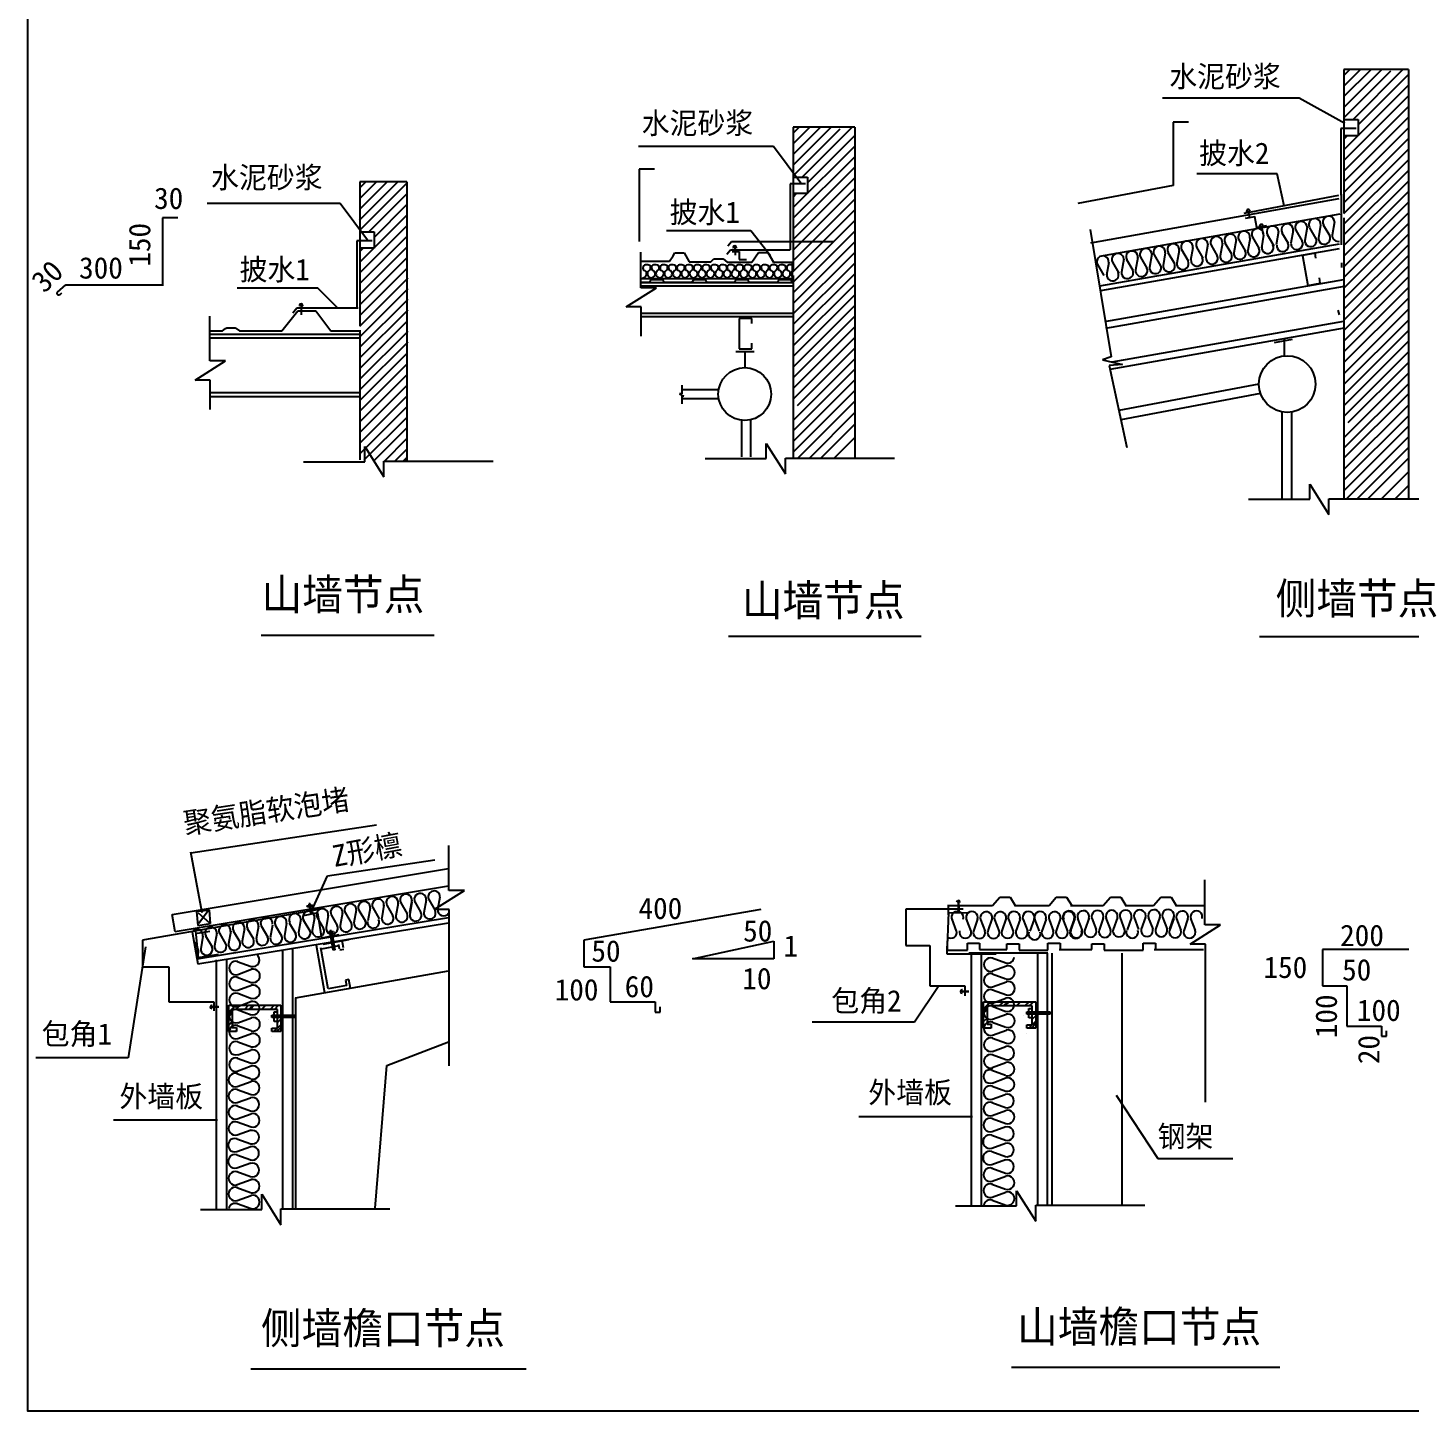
# Model space of a CAD drawing. Header units: metres. Extents: x 1193 to 1467, y 448 to 749.
# Drawn here: x 1193 to 1374.1, y 448.5 to 629.8 of the extents above; entities that cross this region are included whole.
import ezdxf

# ---------------------------------------------------------------- set-up
doc = ezdxf.new("R2010")
doc.units = ezdxf.units.M
doc.layers.add('2', color=1, linetype='Continuous')

msp = doc.modelspace()

# ---------------------------------------------------------------- linework, layer by layer
for p, q in [((1365.43, 620.77), (1369.01, 624.34)), ((1365.43, 619.37), (1370.4, 624.34)), ((1365.43, 622.16), (1367.61, 624.34)), ((1365.43, 623.55), (1366.22, 624.34)), ((1365.43, 624.34), (1365.43, 605.52)), ((1373.88, 624.34), (1365.43, 624.34)), ((1365.43, 617.99), (1371.59, 624.15)), ((1366.63, 617.79), (1373.17, 624.34)), ((1373.88, 624.34), (1373.88, 593.76)), ((1365.43, 613.81), (1373.88, 622.26)), ((1367.3, 617.07), (1373.88, 623.66)), ((1359.57, 620.58), (1341.69, 620.58)), ((1365.57, 617.27), (1359.57, 620.58)), ((1365.43, 612.42), (1373.88, 620.87)), ((1365.43, 611.02), (1373.88, 619.47)), ((1365.43, 619.39), (1365.5, 619.45)), ((1293.3, 613.18), (1296.87, 616.76)), ((1293.3, 611.79), (1298.26, 616.76)), ((1293.3, 614.58), (1295.47, 616.76)), ((1293.3, 615.97), (1294.08, 616.76)), ((1301.37, 616.76), (1293.3, 616.76)), ((1293.3, 616.76), (1293.3, 597.94)), ((1293.3, 610.41), (1299.46, 616.57)), ((1294.49, 610.21), (1301.04, 616.76)), ((1301.37, 616.76), (1301.37, 586.3)), ((1301.37, 616.76), (1301.37, 586.17)), ((1345.09, 617.43), (1343.08, 617.43)), ((1343.08, 617.43), (1343.08, 609.12)), ((1367.05, 616.6), (1365.04, 616.6)), ((1365.04, 616.6), (1365.04, 607.84)), ((1365.42, 617.79), (1367.3, 617.79)), ((1365.43, 609.63), (1373.88, 618.08)), ((1365.43, 608.23), (1373.88, 616.69)), ((1367.3, 617.79), (1367.3, 615.64)), ((1295.16, 609.49), (1301.37, 615.69)), ((1367.3, 615.64), (1365.42, 615.64)), ((1365.43, 615.2), (1365.87, 615.64)), ((1365.43, 606.84), (1373.88, 615.29)), ((1290.7, 614.24), (1273.04, 614.24)), ((1294.28, 609.44), (1290.7, 614.24)), ((1293.3, 606.23), (1301.37, 614.3)), ((1365.43, 605.45), (1373.88, 613.9)), ((1275.12, 611.26), (1273.11, 611.26)), ((1273.11, 611.26), (1273.11, 601.8)), ((1293.3, 604.83), (1301.37, 612.9)), ((1293.3, 611.8), (1293.36, 611.87)), ((1293.3, 603.44), (1301.37, 611.51)), ((1365.43, 604.05), (1373.88, 612.5)), ((1365.43, 602.66), (1373.88, 611.11)), ((1236.53, 606.03), (1240.1, 609.6)), ((1242.69, 609.6), (1236.53, 609.6)), ((1236.53, 604.63), (1241.49, 609.6)), ((1236.53, 607.42), (1238.71, 609.6)), ((1236.53, 608.82), (1237.31, 609.6)), ((1236.53, 609.6), (1236.53, 590.78)), ((1236.53, 603.26), (1242.69, 609.42)), ((1242.69, 609.6), (1242.69, 579.02)), ((1294.89, 609.35), (1292.88, 609.35)), ((1292.88, 609.35), (1292.88, 600.7)), ((1293.29, 610.21), (1295.16, 610.21)), ((1293.3, 602.04), (1301.37, 610.12)), ((1295.16, 610.21), (1295.16, 608.06)), ((1356.7, 610.64), (1346.17, 610.64)), ((1357.63, 606.46), (1356.7, 610.64)), ((1365.43, 601.26), (1373.88, 609.71)), ((1237.72, 603.05), (1242.69, 608.02)), ((1295.16, 608.06), (1293.29, 608.06)), ((1293.3, 600.65), (1301.37, 608.72)), ((1293.3, 607.62), (1293.73, 608.06)), ((1343.08, 609.12), (1330.6, 606.75)), ((1364.71, 607.81), (1352.34, 605.46)), ((1365.09, 607.98), (1365.09, 601.34)), ((1365.43, 599.87), (1373.88, 608.32)), ((1233.96, 606.75), (1216.55, 606.75)), ((1237.54, 601.96), (1233.96, 606.75)), ((1238.39, 602.33), (1242.69, 606.63)), ((1293.3, 599.26), (1301.37, 607.33)), ((1293.3, 597.86), (1301.37, 605.93)), ((1364.77, 607.36), (1332.26, 601.57)), ((1365.43, 598.48), (1373.88, 606.93)), ((1212.67, 604.89), (1210.66, 604.89)), ((1210.66, 604.89), (1210.66, 596.13)), ((1236.53, 599.07), (1242.69, 605.23)), ((1236.53, 604.65), (1236.59, 604.71)), ((1236.53, 597.68), (1242.69, 603.84)), ((1293.3, 596.47), (1301.37, 604.54)), ((1333.48, 599.88), (1364.94, 605.43)), ((1362.39, 603.92), (1362.09, 602.26)), ((1362.73, 603.98), (1363.58, 602.52)), ((1364.21, 604.37), (1363.9, 602.64)), ((1365.43, 597.08), (1373.88, 605.53)), ((1365.43, 604.9), (1365.43, 568.11)), ((1365.43, 595.69), (1373.88, 604.14)), ((1236.52, 603.05), (1238.39, 603.05)), ((1236.53, 596.28), (1242.64, 602.4)), ((1238.39, 603.05), (1238.39, 600.9)), ((1287.75, 603.17), (1276.69, 603.17)), ((1290.31, 599.9), (1287.75, 603.17)), ((1293.3, 595.07), (1301.37, 603.15)), ((1332.2, 603.38), (1334.95, 586.66)), ((1353.14, 602.27), (1352.84, 600.61)), ((1353.45, 602.37), (1354.29, 600.92)), ((1354.92, 602.63), (1354.62, 600.98)), ((1355.39, 602.69), (1356.24, 601.24)), ((1356.87, 603.09), (1356.56, 601.35)), ((1357.31, 602.94), (1358.12, 601.55)), ((1358.79, 603.22), (1358.49, 601.56)), ((1359.13, 603.28), (1359.98, 601.83)), ((1360.61, 603.67), (1360.3, 601.94)), ((1360.91, 603.6), (1361.76, 602.14)), ((1365.43, 594.29), (1373.88, 602.74)), ((1238.14, 601.87), (1236.13, 601.87)), ((1236.13, 601.87), (1236.13, 593.11)), ((1238.39, 600.9), (1236.52, 600.9)), ((1236.53, 594.89), (1242.64, 601.01)), ((1236.53, 600.47), (1236.96, 600.9)), ((1273.32, 595.73), (1273.32, 600.4)), ((1277.57, 599.92), (1277.81, 600.31)), ((1277.81, 600.31), (1279.01, 600.31)), ((1279.01, 600.31), (1279.65, 599.14)), ((1284.59, 600.12), (1285.1, 600.7)), ((1284.73, 601.2), (1285.23, 601.78)), ((1285.1, 600.7), (1292.88, 600.7)), ((1285.23, 601.78), (1298.64, 601.78)), ((1285.29, 600.46), (1286.2, 600.46)), ((1286.2, 600.46), (1286.2, 599.41)), ((1287.86, 599.09), (1288.77, 600.34)), ((1288.77, 600.34), (1289.97, 600.34)), ((1289.97, 600.34), (1290.73, 599.09)), ((1293.3, 593.68), (1301.37, 601.75)), ((1293.3, 592.29), (1301.37, 600.36)), ((1333.46, 596), (1364.87, 601.49)), ((1333.58, 595.35), (1364.87, 600.87)), ((1342.04, 600.32), (1341.74, 598.66)), ((1342.39, 600.36), (1343.24, 598.91)), ((1343.86, 600.62), (1343.57, 598.96)), ((1344.17, 600.72), (1345.02, 599.27)), ((1345.64, 600.98), (1345.35, 599.32)), ((1346.12, 601.04), (1346.97, 599.59)), ((1347.6, 601.43), (1347.29, 599.7)), ((1348.04, 601.29), (1348.84, 599.9)), ((1349.52, 601.57), (1349.22, 599.91)), ((1349.86, 601.63), (1350.71, 600.18)), ((1351.33, 602.02), (1351.02, 600.29)), ((1351.66, 602.01), (1352.51, 600.56)), ((1361.65, 600.24), (1360.02, 599.96)), ((1361.76, 599.6), (1361.65, 600.24)), ((1365.43, 592.9), (1373.88, 601.35)), ((1373.88, 600.87), (1373.88, 587.77)), ((1236.53, 593.5), (1242.64, 599.61)), ((1273.47, 599.22), (1277.08, 599.22)), ((1277.08, 599.22), (1277.57, 599.92)), ((1279.65, 599.14), (1282.52, 599.14)), ((1282.52, 599.14), (1282.88, 599.53)), ((1282.88, 599.53), (1284.11, 599.53)), ((1284.11, 599.53), (1284.63, 599.09)), ((1284.63, 599.09), (1287.86, 599.09)), ((1286.2, 599.41), (1287.2, 599.41)), ((1290.73, 599.09), (1293.2, 599.09)), ((1293.2, 596.4), (1293.2, 599.09)), ((1293.3, 590.89), (1301.37, 598.96)), ((1333.16, 598.78), (1334, 597.32)), ((1334.63, 599.04), (1334.33, 597.38)), ((1335.12, 599.1), (1335.97, 597.64)), ((1336.6, 599.49), (1336.29, 597.76)), ((1336.96, 599.42), (1337.77, 598.04)), ((1338.44, 599.68), (1338.15, 598.03)), ((1338.79, 599.75), (1339.63, 598.29)), ((1340.26, 600.14), (1339.95, 598.4)), ((1340.56, 600.06), (1341.41, 598.6)), ((1360.02, 599.96), (1360.72, 596.02)), ((1365.11, 599), (1365.11, 598.39)), ((1365.43, 591.5), (1373.88, 599.96)), ((1365.43, 590.11), (1373.88, 598.56)), ((1236.53, 592.1), (1242.64, 598.22)), ((1236.53, 590.71), (1242.84, 597.02)), ((1293.21, 596.89), (1273.29, 596.89)), ((1274.51, 596.47), (1274.7, 596.82)), ((1274.7, 596.82), (1276.18, 596.82)), ((1276.18, 596.82), (1276.37, 596.47)), ((1280.08, 596.47), (1280.26, 596.82)), ((1280.26, 596.82), (1281.75, 596.82)), ((1281.75, 596.82), (1281.93, 596.47)), ((1285.65, 596.47), (1285.83, 596.82)), ((1285.83, 596.82), (1287.32, 596.82)), ((1287.32, 596.82), (1287.5, 596.47)), ((1291.28, 596.47), (1291.47, 596.82)), ((1291.47, 596.82), (1292.95, 596.82)), ((1292.95, 596.82), (1293.14, 596.47)), ((1293.3, 589.5), (1301.37, 597.57)), ((1293.3, 597.32), (1293.3, 573.4)), ((1334.13, 591.3), (1365.42, 596.82)), ((1362.34, 596.31), (1362.22, 597.04)), ((1365.43, 588.72), (1373.88, 597.17)), ((1196.93, 595.15), (1198.02, 596.11)), ((1197.21, 594.82), (1197.49, 595.07)), ((1198.02, 596.11), (1210.82, 596.11)), ((1231.01, 595.68), (1220.46, 595.68)), ((1233.57, 593.13), (1231.01, 595.68)), ((1236.53, 589.31), (1242.84, 595.63)), ((1271.41, 593.22), (1275.38, 595.73)), ((1293.21, 596.39), (1273.29, 596.39)), ((1275.38, 595.73), (1273.32, 595.73)), ((1293.27, 595.95), (1273.35, 595.95)), ((1273.36, 596.47), (1274.51, 596.47)), ((1276.37, 596.47), (1280.08, 596.47)), ((1281.93, 596.47), (1285.65, 596.47)), ((1287.57, 596.47), (1291.28, 596.47)), ((1293.3, 588.1), (1301.37, 596.17)), ((1293.3, 586.71), (1301.37, 594.78)), ((1334.24, 590.43), (1365.53, 595.95)), ((1360.72, 596.02), (1362.34, 596.31)), ((1365.43, 587.32), (1373.88, 595.77)), ((1227.75, 592.43), (1228.29, 593.09)), ((1228.29, 593.09), (1236.29, 593.09)), ((1236.53, 587.92), (1242.84, 594.23)), ((1273.39, 593.22), (1271.41, 593.22)), ((1273.39, 589.38), (1273.39, 593.22)), ((1293.3, 585.32), (1301.37, 593.39)), ((1301.37, 593.41), (1301.37, 573.4)), ((1365.43, 585.93), (1373.88, 594.38)), ((1216.86, 586.13), (1216.86, 592.02)), ((1226.33, 590.08), (1228.41, 592.7)), ((1228.41, 592.7), (1230.75, 592.7)), ((1230.75, 592.7), (1232.75, 590.08)), ((1236.53, 586.53), (1242.84, 592.84)), ((1236.53, 585.13), (1242.64, 591.25)), ((1293.27, 592.37), (1273.35, 592.37)), ((1293.27, 591.9), (1273.35, 591.9)), ((1287.88, 591.71), (1286.22, 591.71)), ((1286.22, 591.71), (1286.22, 587.71)), ((1287.88, 591.06), (1287.88, 591.71)), ((1293.3, 583.92), (1301.37, 591.99)), ((1335.06, 586), (1365.42, 591.35)), ((1364.65, 592.78), (1364.8, 592.16)), ((1365.43, 584.45), (1373.88, 592.9)), ((1365.43, 583.05), (1373.88, 591.5)), ((1216.84, 590.08), (1218.54, 590.08)), ((1236.48, 589.6), (1216.84, 589.6)), ((1218.54, 590.08), (1218.92, 590.4)), ((1218.92, 590.4), (1219.11, 590.47)), ((1219.11, 590.47), (1220.19, 590.47)), ((1220.19, 590.47), (1220.76, 590.08)), ((1220.76, 590.08), (1226.33, 590.08)), ((1232.75, 590.08), (1236.53, 590.08)), ((1236.53, 590.16), (1236.53, 573.16)), ((1236.53, 583.74), (1242.84, 590.05)), ((1293.3, 582.53), (1301.37, 590.6)), ((1334.8, 585.06), (1365.53, 590.47)), ((1365.43, 581.66), (1373.88, 590.11)), ((1373.88, 591.02), (1373.88, 568.11)), ((1236.48, 589.1), (1216.84, 589.1)), ((1236.53, 582.34), (1242.84, 588.66)), ((1286.22, 587.71), (1287.88, 587.71)), ((1287.88, 587.71), (1287.88, 588.45)), ((1293.3, 581.13), (1301.37, 589.2)), ((1293.87, 580.31), (1301.37, 587.81)), ((1356.36, 588.55), (1358.7, 588.97)), ((1357.61, 588.94), (1357.61, 586.88)), ((1365.43, 580.26), (1373.88, 588.72)), ((1214.95, 583.62), (1218.92, 586.13)), ((1218.92, 586.13), (1216.86, 586.13)), ((1236.53, 580.95), (1242.64, 587.07)), ((1236.53, 579.56), (1242.69, 585.72)), ((1242.69, 586.13), (1242.69, 573.04)), ((1285.8, 587.36), (1288.18, 587.36)), ((1286.97, 587.32), (1286.97, 585.27)), ((1293.3, 578.34), (1301.37, 586.42)), ((1334.95, 586.66), (1333.83, 586.29)), ((1333.83, 586.29), (1336.45, 585.66)), ((1365.43, 578.87), (1373.88, 587.32)), ((1366.01, 578.05), (1373.88, 585.93)), ((1236.53, 578.16), (1242.69, 584.32)), ((1293.3, 576.99), (1301.37, 585.06)), ((1336.45, 585.66), (1334.7, 585.54)), ((1334.7, 585.54), (1336.98, 574.79)), ((1365.43, 576.08), (1373.88, 584.53)), ((1216.93, 583.62), (1214.95, 583.62)), ((1216.93, 579.78), (1216.93, 583.62)), ((1236.53, 576.77), (1242.69, 582.93)), ((1278.69, 582.95), (1278.69, 581.84)), ((1283.53, 582.34), (1278.69, 582.34)), ((1293.3, 575.6), (1301.37, 583.67)), ((1293.3, 574.2), (1301.37, 582.27)), ((1354.3, 583.1), (1335.95, 579.63)), ((1365.43, 574.69), (1373.88, 583.14)), ((1236.48, 581.97), (1216.93, 581.97)), ((1236.48, 581.45), (1216.93, 581.45)), ((1236.53, 575.37), (1242.69, 581.53)), ((1278.69, 581.84), (1278.41, 581.84)), ((1278.41, 581.84), (1278.98, 581.51)), ((1278.98, 581.51), (1278.69, 581.51)), ((1278.69, 581.51), (1278.69, 580.51)), ((1283.55, 581.16), (1278.69, 581.16)), ((1293.93, 573.45), (1301.37, 580.88)), ((1354.51, 581.88), (1336.21, 578.42)), ((1365.43, 573.39), (1373.88, 581.84)), ((1365.43, 571.9), (1373.88, 580.35)), ((1236.53, 573.98), (1242.69, 580.14)), ((1237.1, 573.16), (1242.69, 578.74)), ((1295.46, 573.45), (1301.37, 579.36)), ((1357.3, 579.52), (1357.3, 568.15)), ((1358.56, 579.51), (1358.56, 568.15)), ((1365.43, 570.51), (1373.88, 578.96)), ((1238.5, 573.16), (1242.69, 577.35)), ((1286.51, 578.35), (1286.51, 573.55)), ((1287.69, 578.35), (1287.69, 573.55)), ((1296.98, 573.45), (1301.37, 577.84)), ((1365.43, 569.12), (1373.88, 577.57)), ((1237.18, 572.92), (1237.18, 574.91)), ((1237.18, 574.91), (1239.69, 570.94)), ((1239.74, 573.01), (1242.69, 575.96)), ((1289.76, 573.33), (1289.76, 575.32)), ((1289.76, 575.32), (1292.27, 571.34)), ((1298.72, 573.45), (1301.37, 576.09)), ((1365.82, 568.11), (1373.88, 576.17)), ((1241.16, 573.04), (1242.69, 574.56)), ((1242.25, 573.03), (1242.69, 573.47)), ((1242.55, 573.04), (1242.69, 573.17)), ((1281.75, 573.33), (1289.76, 573.33)), ((1292.27, 573.4), (1306.56, 573.4)), ((1292.27, 571.34), (1292.27, 573.4)), ((1367.21, 568.11), (1373.88, 574.78)), ((1368.61, 568.11), (1373.88, 573.38)), ((1229.17, 572.92), (1237.18, 572.92)), ((1239.69, 573), (1253.98, 573)), ((1239.69, 570.94), (1239.69, 573)), ((1370.39, 568.11), (1373.88, 571.6)), ((1360.97, 568), (1360.97, 569.98)), ((1360.97, 569.98), (1363.48, 566.01)), ((1372.23, 568.15), (1373.88, 569.8)), ((1352.96, 568), (1360.97, 568)), ((1363.48, 568.07), (1377.77, 568.07)), ((1363.48, 566.01), (1363.48, 568.07)), ((1223.59, 550.19), (1246.26, 550.19)), ((1284.83, 550.08), (1310.04, 550.08)), ((1354.39, 550.01), (1380.07, 550.01)), ((1248.17, 516.73), (1248.17, 522.63)), ((1211.95, 513.59), (1248.15, 519.62)), ((1212.33, 511.38), (1248.15, 517.35)), ((1347.22, 512.23), (1347.22, 518.12)), ((1230.04, 515), (1229.85, 514.97)), ((1230.07, 514.81), (1230.04, 515)), ((1241.54, 515.08), (1241.24, 513.42)), ((1241.88, 515.14), (1242.73, 513.68)), ((1243.35, 515.45), (1243.05, 513.8)), ((1243.36, 515.22), (1243.06, 513.57)), ((1243.73, 515.23), (1244.54, 513.85)), ((1245.21, 515.49), (1244.92, 513.83)), ((1245.56, 515.55), (1246.4, 514.1)), ((1246.25, 514.23), (1250.22, 516.73)), ((1247.02, 515.87), (1246.72, 514.21)), ((1250.22, 516.73), (1248.17, 516.73)), ((1319.42, 514.76), (1320.35, 515.86)), ((1320.35, 515.86), (1321.7, 515.86)), ((1321.7, 515.86), (1322.38, 514.76)), ((1326.82, 514.76), (1327.75, 515.86)), ((1327.75, 515.86), (1329.1, 515.86)), ((1329.1, 515.86), (1329.78, 514.76)), ((1333.92, 514.76), (1334.85, 515.86)), ((1334.85, 515.86), (1336.2, 515.86)), ((1336.2, 515.86), (1336.88, 514.76)), ((1340.51, 514.76), (1341.44, 515.86)), ((1341.44, 515.86), (1342.79, 515.86)), ((1342.79, 515.86), (1343.47, 514.76)), ((1231.22, 514.23), (1208.07, 510.21)), ((1215.22, 507.76), (1248.15, 513.18)), ((1229.64, 514.73), (1230.31, 514.84)), ((1229.68, 514.54), (1229.64, 514.73)), ((1230.35, 514.65), (1229.68, 514.54)), ((1229.85, 514.97), (1229.88, 514.77)), ((1229.88, 514.77), (1230.05, 513.73)), ((1230.05, 513.73), (1230.24, 513.77)), ((1230.24, 513.77), (1230.07, 514.81)), ((1230.31, 514.84), (1230.35, 514.65)), ((1230.93, 513.21), (1231.78, 511.75)), ((1232.4, 513.52), (1232.1, 511.87)), ((1232.77, 513.53), (1233.58, 512.15)), ((1234.25, 513.79), (1233.96, 512.13)), ((1234.6, 513.85), (1235.44, 512.4)), ((1236.06, 514.17), (1235.76, 512.51)), ((1236.4, 514.17), (1237.25, 512.72)), ((1237.88, 514.43), (1237.58, 512.77)), ((1238.22, 514.49), (1239.07, 513.04)), ((1239.68, 514.81), (1239.39, 513.15)), ((1240.06, 514.82), (1240.86, 513.43)), ((1240.91, 513.36), (1240.91, 513.36)), ((1248.24, 514.23), (1246.25, 514.23)), ((1248.24, 493.74), (1248.24, 514.23)), ((1289.04, 514.23), (1265.89, 510.21)), ((1315.57, 514.28), (1308.03, 514.28)), ((1308.03, 514.28), (1308.03, 509.54)), ((1313.64, 513.56), (1313.64, 514.85)), ((1313.64, 514.76), (1319.42, 514.76)), ((1322.29, 514.76), (1326.82, 514.76)), ((1329.61, 514.76), (1333.92, 514.76)), ((1335.76, 513.21), (1335.21, 511.62)), ((1336.79, 514.76), (1340.51, 514.76)), ((1337.6, 513.18), (1337.04, 511.59)), ((1337.95, 513.18), (1338.55, 511.61)), ((1339.44, 513.26), (1338.89, 511.67)), ((1339.81, 513.21), (1340.39, 511.71)), ((1341.32, 513.23), (1340.76, 511.64)), ((1341.67, 513.24), (1342.27, 511.66)), ((1343.16, 513.31), (1342.6, 511.72)), ((1343.39, 514.76), (1347.03, 514.76)), ((1215.33, 507.12), (1248.15, 512.52)), ((1219.61, 511.39), (1219.31, 509.73)), ((1219.95, 511.45), (1220.8, 509.99)), ((1221.41, 511.77), (1221.12, 510.11)), ((1221.79, 511.77), (1222.59, 510.39)), ((1223.27, 512.04), (1222.97, 510.38)), ((1223.61, 512.1), (1224.46, 510.64)), ((1225.09, 512.18), (1224.79, 510.52)), ((1225.46, 512.19), (1226.26, 510.8)), ((1226.94, 512.45), (1226.65, 510.79)), ((1227.29, 512.51), (1228.13, 511.05)), ((1228.82, 512.97), (1228.51, 511.23)), ((1229.12, 512.89), (1229.96, 511.43)), ((1230.59, 513.15), (1230.29, 511.49)), ((1232.35, 511.27), (1233.1, 511.4)), ((1232.8, 511.47), (1232.58, 511.43)), ((1232.58, 511.43), (1233.03, 508.93)), ((1233.03, 508.96), (1232.58, 511.43)), ((1232.8, 511.47), (1233.26, 508.97)), ((1233.1, 511.4), (1233.13, 511.21)), ((1233.63, 512.08), (1233.63, 512.08)), ((1314.06, 512.97), (1314.66, 511.4)), ((1315.96, 512.97), (1316.57, 511.4)), ((1317.46, 512.99), (1316.9, 511.4)), ((1317.84, 512.95), (1318.44, 511.37)), ((1319.36, 513.1), (1318.78, 511.44)), ((1319.68, 512.95), (1320.28, 511.37)), ((1321.2, 513.1), (1320.62, 511.44)), ((1321.26, 511.37), (1321.26, 511.37)), ((1321.48, 512.97), (1322.09, 511.4)), ((1323.03, 512.99), (1322.48, 511.4)), ((1323.43, 512.95), (1324.03, 511.37)), ((1324.87, 512.99), (1324.31, 511.4)), ((1324.92, 512.97), (1325.52, 511.4)), ((1326.42, 512.99), (1325.86, 511.4)), ((1326.81, 512.95), (1327.41, 511.37)), ((1328.33, 513.1), (1327.75, 511.44)), ((1328.39, 511.37), (1328.39, 511.37)), ((1328.61, 512.97), (1329.22, 511.4)), ((1330.11, 512.99), (1329.55, 511.4)), ((1330.2, 513.08), (1329.64, 511.49)), ((1330.55, 513.08), (1331.15, 511.51)), ((1332.05, 513.16), (1331.49, 511.57)), ((1332.42, 513.11), (1332.99, 511.61)), ((1333.03, 511.53), (1333.03, 511.53)), ((1333.92, 513.13), (1333.36, 511.54)), ((1334.27, 513.13), (1334.87, 511.56)), ((1336.11, 513.16), (1336.71, 511.58)), ((1340.43, 511.64), (1340.43, 511.64)), ((1343.14, 513.08), (1342.58, 511.49)), ((1343.51, 513.03), (1344.08, 511.54)), ((1345.01, 513.05), (1344.45, 511.46)), ((1345.3, 509.72), (1349.28, 512.23)), ((1345.36, 513.06), (1345.96, 511.48)), ((1349.28, 512.23), (1347.22, 512.23)), ((1208.07, 510.21), (1208.07, 506.74)), ((1214.55, 511.34), (1215.33, 507.12)), ((1214.81, 509.96), (1215.3, 509.1)), ((1215.98, 510.75), (1215.69, 509.09)), ((1216.33, 510.81), (1217.17, 509.35)), ((1217.79, 511.13), (1217.49, 509.47)), ((1218.13, 511.13), (1218.98, 509.67)), ((1222.64, 510.32), (1222.64, 510.32)), ((1230.8, 509.59), (1231.9, 503.31)), ((1235.11, 510.27), (1231.7, 509.67)), ((1232.38, 511.05), (1232.35, 511.27)), ((1233.75, 509.65), (1233.84, 509.11)), ((1234.38, 509.21), (1234.21, 510.19)), ((1265.89, 510.21), (1265.89, 506.74)), ((1280.09, 507.78), (1290.75, 510.09)), ((1290.75, 510.09), (1290.75, 507.78)), ((1313.45, 508.85), (1313.5, 510.12)), ((1316.11, 509.85), (1317.72, 509.85)), ((1316.11, 508.93), (1316.11, 509.85)), ((1317.72, 509.85), (1317.72, 509.01)), ((1321.29, 509.01), (1321.29, 509.76)), ((1321.29, 509.76), (1322.89, 509.76)), ((1322.89, 509.76), (1322.89, 508.93)), ((1326.66, 508.93), (1326.66, 509.85)), ((1326.66, 509.85), (1328.26, 509.85)), ((1328.26, 509.85), (1328.26, 509.01)), ((1332.43, 509.01), (1332.43, 509.76)), ((1332.43, 509.76), (1334.04, 509.76)), ((1334.04, 509.76), (1334.04, 508.93)), ((1339.13, 509.85), (1340.74, 509.85)), ((1339.13, 508.93), (1339.13, 509.85)), ((1340.74, 509.85), (1340.74, 509.01)), ((1347.29, 509.72), (1345.3, 509.72)), ((1347.29, 489.01), (1347.29, 509.72)), ((1208.45, 509.34), (1206.17, 494.8)), ((1215.36, 509.03), (1215.36, 509.03)), ((1215.37, 507.97), (1218.01, 508.39)), ((1219.95, 508.4), (1219.95, 508.4)), ((1232.36, 503.86), (1231.42, 509.24)), ((1231.49, 509.1), (1233.82, 509.51)), ((1233.26, 508.97), (1233.03, 508.93)), ((1233.92, 508.97), (1234.45, 509.06)), ((1290.75, 507.78), (1280.09, 507.78)), ((1308.03, 509.54), (1311.2, 509.54)), ((1311.2, 509.54), (1311.2, 504.24)), ((1313.42, 508.45), (1319.87, 508.44)), ((1313.46, 508.93), (1316.11, 508.93)), ((1326.66, 508.51), (1316.3, 508.51)), ((1317.72, 509.01), (1321.29, 509.01)), ((1319.35, 507.9), (1321.16, 507.24)), ((1322.89, 508.93), (1326.66, 508.93)), ((1328.15, 509.01), (1332.43, 509.01)), ((1334.04, 508.93), (1339.13, 508.93)), ((1340.57, 509.01), (1347.03, 509.01)), ((1373.94, 509), (1362.63, 509)), ((1362.63, 509), (1362.63, 504.26)), ((1208.07, 506.74), (1211.5, 506.73)), ((1211.5, 506.73), (1211.52, 502.16)), ((1220.47, 507.45), (1222.28, 506.79)), ((1220.54, 505.74), (1222.35, 506.41)), ((1228.12, 502.68), (1248.15, 506.22)), ((1265.89, 506.74), (1269.31, 506.73)), ((1269.31, 506.73), (1269.33, 502.16)), ((1319.42, 506.19), (1321.22, 506.86)), ((1220.47, 505.36), (1222.28, 504.7)), ((1220.54, 503.66), (1222.35, 504.32)), ((1234.79, 504.28), (1232.36, 503.86)), ((1235.11, 505.08), (1234.66, 505)), ((1234.66, 505), (1234.79, 504.28)), ((1235.32, 503.91), (1235.11, 505.08)), ((1311.2, 504.24), (1315.78, 504.24)), ((1315.78, 504.24), (1315.78, 502.91)), ((1319.35, 505.81), (1321.16, 505.15)), ((1319.42, 504.11), (1321.22, 504.77)), ((1362.63, 504.26), (1365.81, 504.26)), ((1365.81, 504.26), (1365.81, 498.96)), ((1220.54, 503.26), (1222.35, 502.6)), ((1319.42, 503.71), (1321.22, 503.05)), ((1319.42, 501.99), (1321.13, 502.62)), ((1321.22, 502.66), (1321.22, 502.66)), ((1211.52, 502.16), (1217.41, 502.16)), ((1219.36, 501.71), (1226.19, 501.71)), ((1220.28, 501.71), (1219.36, 500.78)), ((1219.36, 498.24), (1219.36, 501.71)), ((1219.81, 500.68), (1219.36, 500.22)), ((1225.73, 501.16), (1219.81, 501.16)), ((1219.81, 501.16), (1219.81, 498.79)), ((1220.84, 501.71), (1220.3, 501.16)), ((1220.47, 501.12), (1222.28, 500.45)), ((1220.54, 501.54), (1222.26, 502.17)), ((1221.96, 501.71), (1221.42, 501.16)), ((1222.52, 501.71), (1221.98, 501.16)), ((1222.7, 501.71), (1222.16, 501.16)), ((1222.35, 502.21), (1222.35, 502.21)), ((1224.2, 501.71), (1223.66, 501.16)), ((1225.32, 501.71), (1224.78, 501.16)), ((1225.3, 500.84), (1225.67, 500.84)), ((1225.3, 499.58), (1225.3, 500.84)), ((1225.79, 501.61), (1225.33, 501.16)), ((1225.73, 498.7), (1225.73, 501.16)), ((1226.19, 501.71), (1226.19, 498.24)), ((1269.33, 502.16), (1275.23, 502.16)), ((1275.23, 502.16), (1275.23, 500.79)), ((1275.23, 500.79), (1275.86, 500.79)), ((1275.86, 500.79), (1275.86, 501.48)), ((1318.24, 498.69), (1318.24, 502.16)), ((1319.16, 502.16), (1318.24, 501.23)), ((1318.24, 502.16), (1325.06, 502.16)), ((1318.69, 501.13), (1318.24, 500.67)), ((1318.69, 501.61), (1318.69, 499.24)), ((1324.61, 501.61), (1318.69, 501.61)), ((1319.72, 502.16), (1319.17, 501.61)), ((1319.35, 501.57), (1321.16, 500.9)), ((1319.42, 499.86), (1321.22, 500.52)), ((1320.84, 502.16), (1320.29, 501.61)), ((1321.4, 502.16), (1320.85, 501.61)), ((1321.58, 502.16), (1321.03, 501.61)), ((1323.08, 502.16), (1322.53, 501.61)), ((1324.2, 502.16), (1323.65, 501.61)), ((1323.89, 500.55), (1323.89, 500.83)), ((1323.89, 500.83), (1326.95, 500.83)), ((1326.95, 500.55), (1323.89, 500.55)), ((1324.18, 501.29), (1324.55, 501.29)), ((1324.18, 500.03), (1324.18, 501.29)), ((1324.67, 502.06), (1324.21, 501.61)), ((1324.61, 499.15), (1324.61, 501.61)), ((1325.08, 500.89), (1324.62, 500.43)), ((1325.06, 502.16), (1325.06, 498.69)), ((1326.95, 500.83), (1326.95, 500.55)), ((1219.81, 499.56), (1219.36, 499.1)), ((1219.81, 499), (1219.36, 498.54)), ((1219.81, 498.79), (1220.36, 498.79)), ((1220.36, 498.79), (1220.36, 498.24)), ((1220.47, 499.03), (1222.28, 498.37)), ((1220.54, 499.41), (1222.35, 500.07)), ((1224.55, 499.85), (1224.55, 499.85)), ((1225, 498.7), (1225.73, 498.7)), ((1225, 498.24), (1225, 498.7)), ((1225.01, 500.1), (1225.01, 500.38)), ((1225.01, 500.38), (1228.08, 500.38)), ((1228.08, 500.1), (1225.01, 500.1)), ((1226.18, 499.15), (1225.28, 498.25)), ((1225.67, 499.58), (1225.3, 499.58)), ((1226.17, 498.8), (1225.63, 498.25)), ((1226.2, 500.44), (1225.75, 499.98)), ((1226.2, 499.88), (1225.75, 499.42)), ((1228.08, 500.38), (1228.08, 500.1)), ((1318.69, 500.01), (1318.24, 499.55)), ((1318.69, 499.45), (1318.24, 498.99)), ((1319.24, 498.69), (1318.24, 498.69)), ((1318.69, 499.24), (1319.24, 499.24)), ((1319.24, 498.88), (1319.06, 498.69)), ((1319.24, 499.24), (1319.24, 498.69)), ((1319.35, 499.48), (1321.16, 498.82)), ((1323.43, 500.3), (1323.43, 500.3)), ((1323.88, 499.15), (1324.61, 499.15)), ((1323.88, 498.69), (1323.88, 499.15)), ((1325.06, 498.69), (1323.88, 498.69)), ((1325.06, 499.6), (1324.16, 498.7)), ((1324.55, 500.03), (1324.18, 500.03)), ((1325.05, 499.25), (1324.51, 498.7)), ((1325.08, 500.33), (1324.62, 499.87)), ((1365.81, 498.96), (1370.38, 498.96)), ((1370.38, 498.96), (1370.38, 497.64)), ((1220.36, 498.24), (1219.36, 498.24)), ((1220.36, 498.43), (1220.18, 498.24)), ((1220.54, 497.32), (1222.35, 497.99)), ((1220.54, 496.92), (1222.35, 496.26)), ((1226.19, 498.24), (1225, 498.24)), ((1225.01, 497.54), (1225.01, 497.54)), ((1319.42, 497.77), (1321.22, 498.43)), ((1319.42, 497.37), (1321.22, 496.71)), ((1323.88, 497.99), (1323.88, 497.99)), ((1370.38, 497.64), (1371.01, 497.64)), ((1371.01, 497.64), (1371.01, 498.33)), ((1220.54, 495.2), (1222.26, 495.83)), ((1319.35, 495.23), (1321.16, 494.57)), ((1319.42, 495.65), (1321.13, 496.28)), ((1206.17, 494.8), (1194.07, 494.8)), ((1220.47, 494.78), (1222.28, 494.12)), ((1220.48, 493.07), (1222.29, 493.74)), ((1319.36, 493.52), (1321.17, 494.19)), ((1220.42, 492.76), (1222.22, 492.1)), ((1220.48, 491.05), (1222.29, 491.72)), ((1319.3, 493.21), (1321.1, 492.55)), ((1319.36, 491.5), (1321.17, 492.17)), ((1220.48, 490.66), (1222.29, 489.99)), ((1222.29, 489.61), (1222.29, 489.61)), ((1319.36, 491.11), (1321.17, 490.44)), ((1319.36, 489.39), (1321.08, 490.02)), ((1321.17, 490.06), (1321.17, 490.06)), ((1335.59, 489.93), (1341.04, 481.62)), ((1220.42, 488.51), (1222.22, 487.85)), ((1220.48, 488.94), (1222.2, 489.57)), ((1319.3, 488.96), (1321.1, 488.3)), ((1319.36, 487.26), (1321.17, 487.92)), ((1204.28, 486.67), (1217.9, 486.67)), ((1220.48, 486.81), (1222.29, 487.47)), ((1220.48, 486.41), (1222.29, 485.75)), ((1301.91, 487.12), (1316.78, 487.12)), ((1319.36, 486.86), (1321.17, 486.19)), ((1220.42, 484.21), (1222.23, 483.55)), ((1220.48, 484.7), (1222.29, 485.36)), ((1319.3, 484.66), (1321.1, 484)), ((1319.36, 485.15), (1321.17, 485.81)), ((1220.42, 482.51), (1222.23, 483.17)), ((1319.3, 482.96), (1321.1, 483.62)), ((1319.3, 482.53), (1321.1, 481.87)), ((1220.42, 482.08), (1222.23, 481.42)), ((1220.42, 480.38), (1222.23, 481.04)), ((1319.3, 480.83), (1321.1, 481.49)), ((1341.04, 481.62), (1350.87, 481.62)), ((1220.42, 479.9), (1222.22, 479.24)), ((1220.48, 478.19), (1222.29, 478.86)), ((1319.3, 480.35), (1321.1, 479.69)), ((1319.36, 478.64), (1321.17, 479.31)), ((1220.42, 477.81), (1222.22, 477.15)), ((1223.67, 474.93), (1223.67, 476.92)), ((1223.67, 476.92), (1226.18, 472.94)), ((1319.3, 478.26), (1321.1, 477.6)), ((1319.36, 476.56), (1321.17, 477.22)), ((1322.56, 475.41), (1322.56, 477.39)), ((1322.56, 477.39), (1325.07, 473.42)), ((1220.48, 476.11), (1222.29, 476.77)), ((1220.48, 475.71), (1222.29, 475.05)), ((1314.55, 475.41), (1322.56, 475.41)), ((1319.36, 476.16), (1321.17, 475.49)), ((1325.07, 475.48), (1339.36, 475.48)), ((1325.07, 473.42), (1325.07, 475.48)), ((1215.66, 474.93), (1223.67, 474.93)), ((1226.18, 475), (1240.47, 475)), ((1226.18, 472.94), (1226.18, 475)), ((1222.26, 454.07), (1258.31, 454.07)), ((1321.9, 454.27), (1357.03, 454.27))]:
    msp.add_line(p, q)
msp.add_lwpolyline([(1193.02, 748.65), (1466.87, 748.65), (1466.9, 448.48), (1193.02, 448.48)], close=True)
for points in [[(1353.14, 605.77, 0.99), (1352.66, 605.68, 1)], [(1354.87, 603.84, 0.99), (1354.39, 603.76, 1)], [(1285.85, 600.92, 0.1), (1285.87, 601.01, 1), (1285.41, 601.01, 1)], [(1285.41, 601.01, 0.1), (1285.43, 600.92, 1)], [(1229.04, 593.32, 0.1), (1229.06, 593.41, 1), (1228.6, 593.41, 1)], [(1228.6, 593.41, 0.1), (1228.62, 593.32, 1)], [(1315.14, 515.18, 0.04), (1315.14, 515.22, 1), (1314.71, 515.2, 1)], [(1315.47, 503.7, 0.04), (1315.43, 503.71, 1), (1315.43, 503.27, 1)], [(1217.19, 501.67, 0.04), (1217.16, 501.67, 1), (1217.16, 501.24, 1)]]:
    msp.add_lwpolyline(points, format="xyb")
for points in [[(1352.91, 605.87), (1353.09, 604.84)], [(1355.3, 603.83), (1354.02, 603.61), (1353.78, 605.03), (1352.5, 604.81)], [(1354.63, 603.84), (1354.82, 602.81)], [(1285.67, 601.09), (1285.71, 599.98)], [(1287.5, 596.47), (1287.92, 596.47)], [(1228.86, 593.49), (1228.86, 592.2)], [(1314.97, 514), (1314.95, 515.27), (1314.98, 513.97)], [(1316.29, 503.51), (1315.46, 503.51), (1316.32, 503.51)], [(1218.02, 501.48), (1217.19, 501.48), (1218.05, 501.48)], [(1217.41, 502.16), (1217.41, 500.97)]]:
    msp.add_lwpolyline(points)
for centre, radius in [((1358.01, 583.11), 3.71), ((1286.95, 581.8), 3.46)]:
    msp.add_circle(centre, radius)
for centre, radius, start, end in [((1358.02, 603.31), 0.78, 351.69, 208.31), ((1359.83, 603.63), 0.78, 3.34, 208.31), ((1361.62, 604.01), 0.78, 351.69, 208.31), ((1363.43, 604.33), 0.78, 3.34, 208.31), ((1346.84, 601.39), 0.78, 3.34, 208.31), ((1348.74, 601.66), 0.78, 351.69, 208.31), ((1350.56, 601.98), 0.78, 3.34, 208.31), ((1352.36, 602.36), 0.78, 351.69, 208.31), ((1354.14, 602.72), 0.78, 351.69, 208.31), ((1356.11, 603.04), 0.78, 3.34, 208.31), ((1361.08, 601.89), 0.78, 174.04, 25.96), ((1362.87, 602.2), 0.78, 174.04, 25.96), ((1364.68, 602.58), 0.78, 174.04, 284.54), ((1335.82, 599.45), 0.78, 3.34, 208.31), ((1337.67, 599.77), 0.78, 351.69, 208.31), ((1339.49, 600.09), 0.78, 3.34, 208.31), ((1341.26, 600.4), 0.78, 351.69, 213.95), ((1343.09, 600.71), 0.78, 351.69, 208.31), ((1344.87, 601.07), 0.78, 351.69, 208.31), ((1351.8, 600.23), 0.78, 174.04, 25.96), ((1353.6, 600.56), 0.78, 174.04, 25.96), ((1355.44, 600.99), 0.78, 174.04, 25.96), ((1357.41, 601.24), 0.78, 174.04, 25.96), ((1359.27, 601.51), 0.78, 174.04, 25.96), ((1274.02, 598.34), 0.4, 79.26, 248.12), ((1274.2, 598.33), 0.42, 301.84, 105.41), ((1275.13, 598.34), 0.4, 79.26, 248.12), ((1275.32, 598.33), 0.42, 301.84, 105.41), ((1276.25, 598.34), 0.4, 79.26, 248.12), ((1276.43, 598.33), 0.42, 301.84, 105.41), ((1277.36, 598.34), 0.4, 79.26, 248.12), ((1277.55, 598.33), 0.42, 301.84, 105.41), ((1278.47, 598.34), 0.4, 79.26, 248.12), ((1278.66, 598.33), 0.42, 301.84, 105.41), ((1279.55, 598.34), 0.4, 79.26, 248.12), ((1279.74, 598.33), 0.42, 301.84, 105.41), ((1280.66, 598.34), 0.4, 79.26, 248.12), ((1280.85, 598.33), 0.42, 301.84, 105.41), ((1281.78, 598.34), 0.4, 79.26, 248.12), ((1281.96, 598.33), 0.42, 301.84, 105.41), ((1282.89, 598.34), 0.4, 79.26, 248.12), ((1283.08, 598.33), 0.42, 301.84, 105.41), ((1284, 598.34), 0.4, 79.26, 248.12), ((1284.19, 598.33), 0.42, 301.84, 105.41), ((1285.04, 598.34), 0.4, 79.26, 248.12), ((1285.22, 598.33), 0.42, 301.84, 105.41), ((1286.15, 598.34), 0.4, 79.26, 248.12), ((1286.34, 598.33), 0.42, 301.84, 105.41), ((1287.27, 598.34), 0.4, 79.26, 248.12), ((1287.45, 598.33), 0.42, 301.84, 105.41), ((1288.38, 598.34), 0.4, 79.26, 248.12), ((1288.56, 598.33), 0.42, 301.84, 105.41), ((1289.49, 598.34), 0.4, 79.26, 248.12), ((1289.68, 598.33), 0.42, 301.84, 105.41), ((1290.61, 598.34), 0.4, 79.26, 248.12), ((1290.8, 598.33), 0.42, 301.84, 105.41), ((1291.73, 598.34), 0.4, 79.26, 248.12), ((1291.91, 598.33), 0.42, 301.84, 105.41), ((1292.84, 598.34), 0.4, 79.26, 248.12), ((1293.03, 598.33), 0.42, 65.3, 105.41), ((1333.85, 599.12), 0.78, 351.69, 208.31), ((1340.73, 598.35), 0.78, 174.04, 25.96), ((1342.53, 598.59), 0.78, 174.04, 25.96), ((1344.32, 598.9), 0.78, 174.04, 25.96), ((1346.17, 599.34), 0.78, 174.04, 25.96), ((1348.14, 599.59), 0.78, 174.04, 25.96), ((1350, 599.86), 0.78, 174.04, 25.96), ((1273.59, 597.55), 0.51, 270, 56.6), ((1274.71, 597.55), 0.51, 123.4, 270), ((1274.71, 597.55), 0.51, 270, 56.6), ((1275.82, 597.55), 0.51, 123.4, 270), ((1275.82, 597.55), 0.51, 270, 56.6), ((1276.93, 597.55), 0.51, 123.4, 270), ((1276.93, 597.55), 0.51, 270, 56.6), ((1278.05, 597.55), 0.51, 123.4, 270), ((1278.05, 597.55), 0.51, 270, 56.6), ((1279.16, 597.55), 0.51, 123.4, 269.81), ((1279.12, 597.55), 0.51, 270, 56.6), ((1280.24, 597.55), 0.51, 123.4, 270), ((1280.24, 597.55), 0.51, 270, 56.6), ((1281.35, 597.55), 0.51, 123.4, 270), ((1281.35, 597.55), 0.51, 270, 56.6), ((1282.46, 597.55), 0.51, 123.4, 270), ((1282.46, 597.55), 0.51, 270, 56.6), ((1283.58, 597.55), 0.51, 123.4, 270), ((1283.58, 597.55), 0.51, 270, 56.6), ((1284.69, 597.55), 0.51, 123.4, 269.81), ((1284.61, 597.55), 0.51, 270, 56.6), ((1285.72, 597.55), 0.51, 123.4, 270), ((1285.72, 597.55), 0.51, 270, 56.6), ((1286.84, 597.55), 0.51, 123.4, 270), ((1286.84, 597.55), 0.51, 270, 56.6), ((1287.95, 597.55), 0.51, 123.4, 270), ((1287.95, 597.55), 0.51, 270, 56.6), ((1289.06, 597.55), 0.51, 123.4, 270), ((1289.06, 597.55), 0.51, 270, 56.6), ((1290.18, 597.55), 0.51, 123.4, 269.81), ((1290.19, 597.55), 0.51, 270, 56.6), ((1291.3, 597.55), 0.51, 123.4, 270), ((1291.3, 597.55), 0.51, 270, 56.6), ((1292.41, 597.55), 0.51, 123.4, 270), ((1292.41, 597.55), 0.51, 270, 56.6), ((1293.53, 597.55), 0.51, 129.92, 230.08), ((1335.15, 597.4), 0.78, 174.04, 25.96), ((1337.07, 597.7), 0.78, 174.04, 25.96), ((1338.92, 597.97), 0.78, 174.04, 25.96), ((1197.05, 595), 0.21, 127.58, 310.92), ((1237.1, 514.52), 0.78, 351.69, 208.31), ((1238.92, 514.84), 0.78, 351.69, 208.31), ((1240.77, 515.16), 0.78, 351.69, 208.31), ((1242.58, 515.48), 0.78, 351.69, 208.31), ((1244.44, 515.58), 0.78, 351.69, 208.31), ((1246.26, 515.9), 0.78, 351.69, 208.31), ((1224.31, 512.44), 0.78, 351.69, 208.31), ((1226.17, 512.54), 0.78, 351.69, 208.31), ((1228.04, 512.92), 0.78, 3.34, 208.31), ((1229.82, 513.23), 0.78, 351.69, 213.95), ((1231.63, 513.55), 0.78, 351.69, 208.31), ((1233.48, 513.88), 0.78, 351.69, 208.31), ((1235.3, 514.2), 0.78, 351.69, 208.31), ((1240.16, 513.09), 0.78, 174.04, 25.96), ((1242.02, 513.36), 0.78, 174.04, 25.96), ((1243.84, 513.51), 0.78, 174.04, 25.96), ((1245.69, 513.78), 0.78, 174.04, 25.96), ((1247.51, 514.18), 0.78, 174.04, 326.07), ((1314.81, 513.2), 0.78, 342.49, 204.74), ((1316.71, 513.2), 0.78, 342.49, 204.74), ((1318.59, 513.18), 0.78, 354.14, 199.11), ((1320.42, 513.18), 0.78, 354.14, 199.11), ((1322.23, 513.2), 0.78, 342.49, 204.74), ((1324.12, 513.2), 0.78, 342.49, 204.74), ((1325.66, 513.2), 0.78, 342.49, 204.74), ((1327.55, 513.18), 0.78, 354.14, 199.11), ((1329.36, 513.2), 0.78, 342.49, 204.74), ((1329.45, 513.28), 0.78, 342.49, 204.74), ((1331.3, 513.31), 0.78, 342.49, 199.11), ((1333.17, 513.34), 0.78, 342.49, 199.11), ((1335.02, 513.36), 0.78, 342.49, 199.11), ((1336.85, 513.39), 0.78, 342.49, 199.11), ((1338.69, 513.41), 0.78, 342.49, 199.11), ((1340.57, 513.44), 0.78, 342.49, 199.11), ((1342.41, 513.47), 0.78, 342.49, 199.11), ((1344.26, 513.26), 0.78, 342.49, 199.11), ((1346.11, 513.29), 0.78, 342.49, 199.11), ((1215.21, 510.84), 0.78, 351.69, 145.62), ((1217.03, 511.16), 0.78, 351.69, 208.31), ((1218.83, 511.48), 0.78, 351.69, 208.31), ((1220.65, 511.8), 0.78, 351.69, 208.31), ((1222.49, 512.12), 0.78, 351.69, 208.31), ((1229.28, 511.18), 0.78, 174.04, 25.96), ((1231.07, 511.43), 0.78, 174.04, 25.96), ((1232.88, 511.81), 0.78, 174.04, 25.96), ((1234.73, 512.08), 0.78, 174.04, 25.96), ((1236.54, 512.46), 0.78, 174.04, 25.96), ((1238.29, 512.59), 0.78, 174.04, 25.96), ((1313.95, 511.26), 0.78, 235.78, 16.76), ((1315.85, 511.26), 0.78, 164.83, 16.76), ((1317.66, 511.22), 0.78, 164.83, 16.76), ((1319.53, 511.22), 0.78, 164.83, 16.76), ((1321.37, 511.26), 0.78, 164.83, 16.76), ((1323.23, 511.22), 0.78, 164.83, 16.76), ((1326.61, 511.22), 0.78, 164.83, 16.76), ((1328.5, 511.26), 0.78, 164.83, 16.76), ((1330.31, 511.22), 0.78, 164.83, 16.76), ((1330.4, 511.31), 0.78, 164.83, 16.76), ((1332.24, 511.39), 0.78, 164.83, 16.76), ((1334.12, 511.36), 0.78, 164.83, 16.76), ((1335.96, 511.44), 0.78, 164.83, 16.76), ((1337.71, 511.29), 0.78, 164.83, 16.76), ((1339.64, 511.49), 0.78, 164.83, 16.76), ((1341.52, 511.46), 0.78, 164.83, 16.76), ((1343.34, 511.32), 0.78, 164.83, 16.76), ((1345.21, 511.28), 0.78, 164.83, 16.76), ((1218.27, 509.41), 0.78, 174.04, 25.96), ((1220.09, 509.68), 0.78, 174.04, 25.96), ((1221.89, 510.05), 0.78, 174.04, 25.96), ((1223.75, 510.32), 0.78, 174.04, 25.96), ((1225.57, 510.47), 0.78, 174.04, 25.96), ((1227.42, 510.74), 0.78, 174.04, 25.96), ((1324.91, 511.07), 0.78, 164.83, 16.76), ((1214.61, 508.77), 0.78, 312.85, 25.96), ((1216.46, 509.04), 0.78, 174.04, 25.96), ((1222.5, 507.65), 0.89, 254.04, 55.47), ((1319.17, 507.03), 0.89, 71.69, 288.31), ((1321.37, 508.1), 0.89, 254.04, 352.13), ((1220.29, 506.58), 0.89, 71.69, 288.31), ((1222.56, 505.55), 0.89, 254.04, 105.96), ((1321.44, 505.99), 0.89, 254.04, 105.96), ((1220.29, 504.51), 0.89, 71.69, 288.31), ((1222.56, 503.46), 0.89, 254.04, 105.96), ((1319.17, 504.96), 0.89, 71.69, 288.31), ((1321.44, 503.91), 0.89, 254.04, 105.96), ((1220.29, 502.4), 0.89, 71.69, 288.31), ((1319.17, 502.85), 0.89, 71.69, 288.31), ((1321.37, 501.77), 0.89, 254.04, 105.96), ((1220.29, 500.27), 0.89, 71.69, 288.31), ((1222.5, 501.32), 0.89, 254.04, 105.96), ((1319.17, 500.72), 0.89, 71.69, 288.31), ((1321.44, 499.66), 0.89, 254.04, 105.96), ((1220.29, 498.18), 0.89, 71.69, 288.31), ((1222.56, 499.21), 0.89, 254.04, 105.96), ((1319.17, 498.63), 0.89, 71.69, 288.31), ((1220.29, 496.07), 0.89, 71.69, 288.31), ((1222.56, 497.12), 0.89, 254.04, 105.96), ((1319.17, 496.52), 0.89, 71.69, 288.31), ((1321.44, 497.57), 0.89, 254.04, 105.96), ((1222.5, 494.98), 0.89, 254.04, 105.96), ((1319.17, 494.36), 0.89, 71.69, 288.31), ((1321.37, 495.43), 0.89, 254.04, 105.96), ((1220.29, 493.91), 0.89, 71.69, 288.31), ((1222.51, 492.88), 0.89, 254.04, 105.96), ((1319.11, 492.36), 0.89, 71.69, 288.31), ((1321.38, 493.33), 0.89, 254.04, 105.96), ((1220.23, 491.91), 0.89, 71.69, 288.31), ((1222.51, 490.86), 0.89, 254.04, 105.96), ((1321.38, 491.31), 0.89, 254.04, 105.96), ((1220.23, 489.8), 0.89, 71.69, 288.31), ((1222.44, 488.71), 0.89, 254.04, 105.96), ((1319.11, 490.25), 0.89, 71.69, 288.31), ((1321.32, 489.16), 0.89, 254.04, 105.96), ((1220.23, 487.66), 0.89, 71.69, 288.31), ((1319.11, 488.11), 0.89, 71.69, 288.31), ((1321.38, 487.06), 0.89, 254.04, 105.96), ((1220.23, 485.55), 0.89, 71.69, 288.31), ((1222.51, 486.61), 0.89, 254.04, 105.96), ((1319.11, 486), 0.89, 71.69, 288.31), ((1220.17, 483.36), 0.89, 71.69, 288.31), ((1222.44, 484.41), 0.89, 254.04, 105.96), ((1319.05, 483.81), 0.89, 71.69, 288.31), ((1321.32, 484.86), 0.89, 254.04, 105.96), ((1222.43, 482.3), 0.89, 254.04, 105.96), ((1319.05, 481.68), 0.89, 71.69, 288.31), ((1321.3, 482.74), 0.89, 254.04, 105.96), ((1220.17, 481.23), 0.89, 71.69, 288.31), ((1222.44, 480.1), 0.89, 254.04, 105.96), ((1321.32, 480.55), 0.89, 254.04, 105.96), ((1220.23, 479.03), 0.89, 71.69, 288.31), ((1222.51, 477.99), 0.89, 254.04, 105.96), ((1319.11, 479.48), 0.89, 71.69, 288.31), ((1321.38, 478.44), 0.89, 254.04, 105.96), ((1220.23, 476.96), 0.89, 71.69, 288.31), ((1319.11, 477.41), 0.89, 71.69, 288.31), ((1321.38, 476.36), 0.89, 254.04, 105.96), ((1220.23, 474.85), 0.89, 71.69, 165.71), ((1222.51, 475.91), 0.89, 254.04, 105.96), ((1319.11, 475.3), 0.89, 71.69, 165.71)]:
    msp.add_arc(centre, radius, start, end)
at = {"layer": '2'}
for p, q in [((1214.37, 521.69), (1238.72, 525.36)), ((1215.87, 513.83), (1214.37, 521.75)), ((1232.31, 518.64), (1246.34, 520.77)), ((1230.23, 514.11), (1232.31, 518.64)), ((1212.34, 511.33), (1211.95, 513.6)), ((1214.9, 513.92), (1214.9, 513.92)), ((1216.82, 514.18), (1215.1, 513.92)), ((1215.15, 513.97), (1215.32, 512.17)), ((1215.34, 513.79), (1216.82, 512.52)), ((1216.64, 514.05), (1215.45, 512.39)), ((1216.95, 512.41), (1216.82, 514.18)), ((1231.03, 513.79), (1229.12, 513.42)), ((1229.12, 513.42), (1229.12, 513.42)), ((1231.57, 510.51), (1231.03, 513.79)), ((1231.03, 513.79), (1231.03, 513.79)), ((1313.64, 513.84), (1313.42, 508.45)), ((1313.53, 513.85), (1316.25, 513.83)), ((1214.97, 511.1), (1216.87, 511.39)), ((1215.01, 511.4), (1215.37, 507.97)), ((1215.32, 512.17), (1216.95, 512.41)), ((1233.77, 510.92), (1231.57, 510.51)), ((1219.09, 475.07), (1219.09, 507.74)), ((1226.42, 508.95), (1226.42, 475.09)), ((1227.71, 509.16), (1227.71, 475.09)), ((1316.6, 508.51), (1316.6, 475.52)), ((1317.97, 475.52), (1317.97, 508.51)), ((1325.3, 508.51), (1325.3, 475.54)), ((1326.58, 508.51), (1326.58, 475.54)), ((1327.17, 508.51), (1327.17, 475.54)), ((1336.33, 508.51), (1336.33, 475.54)), ((1217.72, 507.65), (1217.72, 475.07)), ((1312.38, 504.24), (1309.17, 499.46)), ((1228.12, 502.68), (1228.12, 475.09)), ((1309.17, 499.46), (1295.76, 499.46)), ((1240.06, 493.81), (1248.15, 496.89)), ((1238.53, 475.09), (1240.06, 493.81))]:
    msp.add_line(p, q, dxfattribs=at)

# ---------------------------------------------------------------- texts
for s, height, p in [('水泥砂浆', 2.81, (1342.56, 622.02)), ('水泥砂浆', 2.81, (1273.45, 615.9)), ('披水2', 2.81, (1346.46, 611.95)), ('水泥砂浆', 2.81, (1217.04, 608.78)), ('30', 2.81, (1209.58, 606.05)), ('披水1', 2.81, (1277.1, 604.22)), ('300', 2.81, (1199.75, 596.93)), ('披水1', 2.81, (1220.77, 596.72)), ('山墙节点', 4.1, (1223.66, 553.48)), ('山墙节点', 4.1, (1286.57, 552.71)), ('侧墙节点', 4.1, (1356.49, 552.95)), ('400', 2.81, (1273.03, 513)), ('50', 2.81, (1286.74, 510.04)), ('200', 2.81, (1364.94, 509.45)), ('50', 2.81, (1266.86, 507.41)), ('1', 2.81, (1292.02, 508.06)), ('150', 2.81, (1354.9, 505.27)), ('10', 2.81, (1286.63, 503.8)), ('50', 2.81, (1365.2, 504.94)), ('100', 2.81, (1262.05, 502.33)), ('60', 2.81, (1271.23, 502.75)), ('100', 2.81, (1367.14, 499.64)), ('外墙板', 2.81, (1205.04, 488.35)), ('外墙板', 2.81, (1303.14, 488.87)), ('钢架', 2.81, (1341.03, 483.11)), ('侧墙檐口节点', 4.1, (1223.57, 457.32)), ('山墙檐口节点', 4.1, (1322.62, 457.52))]:
    msp.add_text(s, height=height).set_placement(p)
for s, rotation, p in [('150', 90, (1209.08, 598.49)), ('30', 44.96, (1195.21, 594.91)), ('100', 90, (1364.52, 497.38)), ('20', 90, (1370.09, 493.98))]:
    msp.add_text(s, height=2.81, rotation=rotation).set_placement(p)
for s, rotation, p in [('聚氨脂软泡堵', 8.61, (1213.65, 524.11)), ('Z形檩', 10.69, (1233.22, 519.81))]:
    msp.add_text(s, height=2.81, rotation=rotation, dxfattribs=at).set_placement(p)
for s, p in [('包角2', (1298.28, 500.87)), ('包角1', (1194.85, 496.53))]:
    msp.add_text(s, height=2.81, dxfattribs=at).set_placement(p)

doc.saveas('drawing.dxf')
